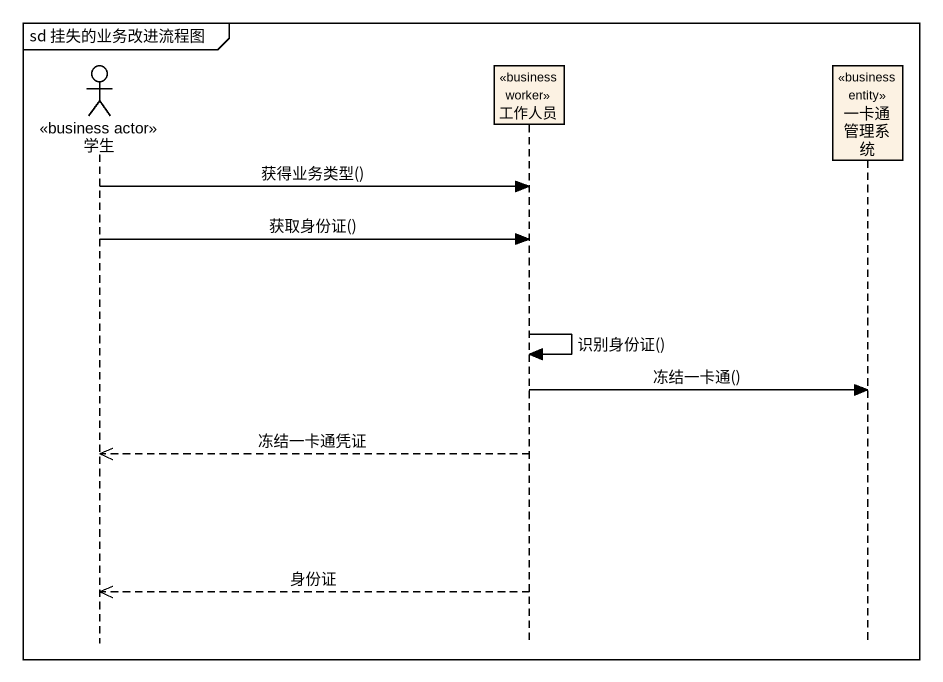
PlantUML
@startuml
mainframe sd 挂失的业务改进流程图
hide footbox
actor 学生 <<business actor>>
participant 工作人员 <<business worker>> #FCF2E3
participant 一卡通管理系统 <<business entity>> #FCF2E3

学生 -> 工作人员 : 获得业务类型()
学生 -> 工作人员 : 获取身份证()
工作人员 -> 工作人员 : 识别身份证()
工作人员 -> 一卡通管理系统 : 冻结一卡通()
工作人员 -->> 学生 : 冻结一卡通凭证
工作人员 -->> 学生 : 身份证
@enduml
